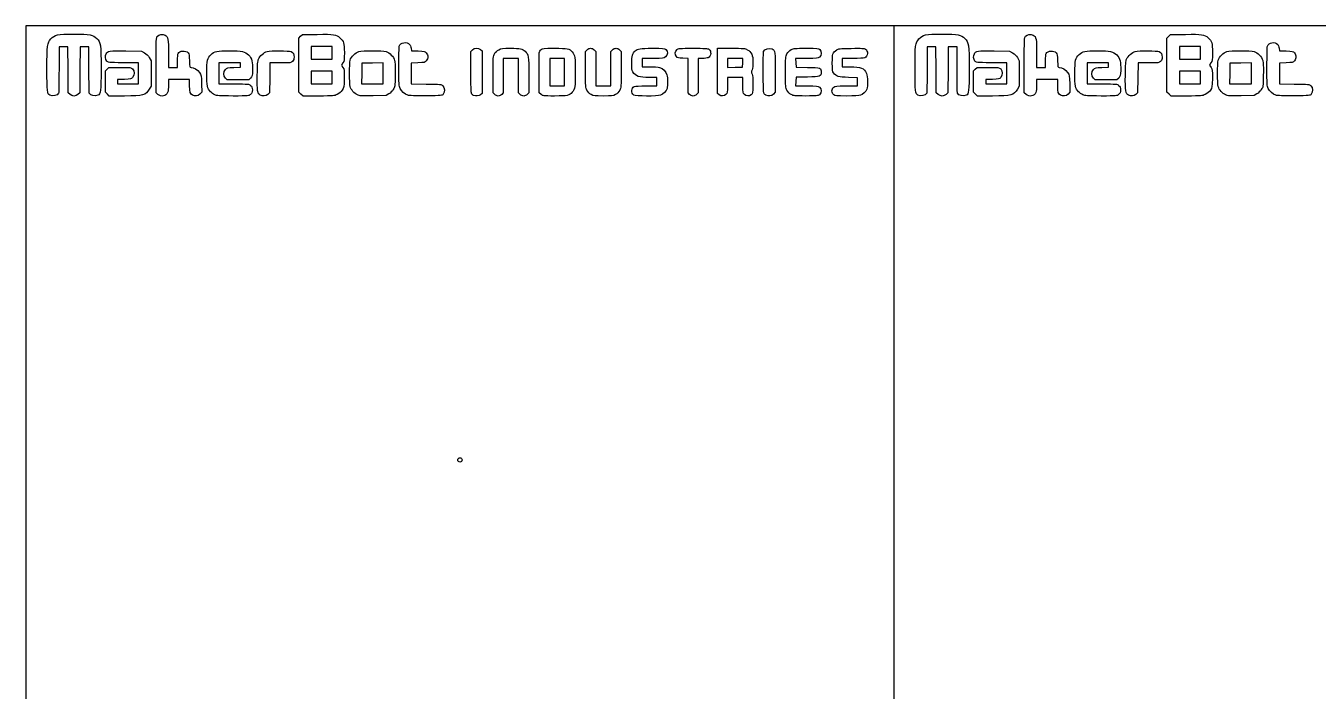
# Model space of a CAD drawing. Header units: millimetres. Extents: x 0 to 600, y 0 to 300.
# Drawn here: x 0 to 148.9, y 223.4 to 300 of the extents above; entities that cross this region are included whole.
import ezdxf

# ---------------------------------------------------------------- set-up
doc = ezdxf.new("R2010")
doc.units = ezdxf.units.MM
doc.layers.get('0').update_dxf_attribs({"linetype": 'CONTINUOUS', "lineweight": 25, "true_color": 0x000000})
doc.layers.add('Text', color=4, linetype='CONTINUOUS', true_color=0x00ffff)

msp = doc.modelspace()

# ---------------------------------------------------------------- linework, layer by layer
for p, q in [((0, 300), (0, 200)), ((600, 300), (0, 300)), ((100, 300), (100, 200))]:
    msp.add_line(p, q)
at = {"layer": 'Text'}
for p, q in [((31.45, 298.59), (31.65, 298.8)), ((31.45, 295.47), (31.45, 298.59)), ((31.65, 298.8), (31.85, 299)), ((31.85, 299), (33.57, 299.02)), ((131.45, 298.59), (131.65, 298.8)), ((131.45, 295.47), (131.45, 298.59)), ((131.65, 298.8), (131.85, 299)), ((131.85, 299), (133.57, 299.02)), ((4.33, 297.57), (3.82, 297.57)), ((3.82, 297.57), (3.82, 294.97)), ((4.84, 297.57), (4.33, 297.57)), ((4.86, 294.92), (4.84, 297.57)), ((6.25, 297.57), (6.23, 294.92)), ((6.76, 297.57), (6.25, 297.57)), ((7.27, 297.57), (6.76, 297.57)), ((7.27, 294.97), (7.27, 297.57)), ((11.53, 297.11), (13.32, 297.09)), ((13.32, 297.09), (13.67, 296.89)), ((14.22, 296.34), (14.42, 295.99)), ((16.44, 296.74), (16.44, 295.22)), ((34.09, 297.64), (32.88, 297.64)), ((32.88, 297.64), (32.88, 296.91)), ((32.88, 296.91), (32.88, 296.17)), ((35.3, 297.64), (34.09, 297.64)), ((35.3, 296.91), (35.3, 297.64)), ((35.3, 296.17), (35.3, 296.91)), ((35.3, 296.91), (35.3, 296.91)), ((44.38, 297.43), (44.42, 297.14)), ((44.42, 297.14), (45.18, 297.12)), ((51.26, 297.06), (51.44, 297.24)), ((51.26, 294.71), (51.26, 297.06)), ((52.39, 297.27), (52.58, 297.12)), ((52.58, 297.12), (52.58, 294.67)), ((55.88, 296.25), (55, 296.25)), ((55, 296.25), (55, 294.26)), ((56.76, 296.25), (55.88, 296.25)), ((56.76, 294.26), (56.76, 296.25)), ((61.2, 296.25), (60.36, 296.25)), ((60.36, 296.25), (60.36, 294.67)), ((62.04, 296.25), (61.2, 296.25)), ((62.04, 294.67), (62.04, 296.25)), ((64.47, 297.06), (64.65, 297.24)), ((64.47, 294.98), (64.47, 297.06)), ((65.46, 297.24), (65.64, 297.06)), ((65.64, 297.06), (65.64, 295.08)), ((67.4, 297.06), (67.58, 297.24)), ((67.4, 295.08), (67.4, 297.06)), ((68.4, 297.24), (68.58, 297.06)), ((68.58, 297.06), (68.58, 294.98)), ((72.24, 296.25), (71, 296.25)), ((71, 296.25), (71, 295.77)), ((76.28, 296.23), (75.69, 296.26)), ((77.93, 296.25), (77.45, 296.25)), ((77.45, 296.25), (77.45, 294.26)), ((79.66, 294.82), (79.66, 297.42)), ((79.66, 297.42), (81.22, 297.42)), ((81.71, 296.25), (80.83, 296.25)), ((80.83, 296.25), (80.83, 295.73)), ((82.6, 296.25), (81.71, 296.25)), ((82.58, 295.75), (82.6, 296.25)), ((89.95, 296.25), (88.67, 296.25)), ((88.67, 296.25), (88.7, 295.75)), ((95.24, 296.25), (94.04, 296.25)), ((94.04, 296.25), (94.04, 295.77)), ((104.33, 297.57), (103.82, 297.57)), ((103.82, 297.57), (103.82, 294.97)), ((104.84, 297.57), (104.33, 297.57)), ((104.86, 294.92), (104.84, 297.57)), ((106.25, 297.57), (106.23, 294.92)), ((106.76, 297.57), (106.25, 297.57)), ((107.27, 297.57), (106.76, 297.57)), ((107.27, 294.97), (107.27, 297.57)), ((111.53, 297.11), (113.32, 297.09)), ((113.32, 297.09), (113.67, 296.89)), ((114.22, 296.34), (114.42, 295.99)), ((116.44, 296.74), (116.44, 295.22)), ((134.09, 297.64), (132.88, 297.64)), ((132.88, 297.64), (132.88, 296.91)), ((132.88, 296.91), (132.88, 296.17)), ((135.3, 297.64), (134.09, 297.64)), ((135.3, 296.91), (135.3, 297.64)), ((135.3, 296.17), (135.3, 296.91)), ((135.3, 296.91), (135.3, 296.91)), ((144.38, 297.43), (144.42, 297.14)), ((144.42, 297.14), (145.18, 297.12)), ((4.88, 292.27), (4.86, 294.92)), ((6.23, 294.92), (6.2, 292.27)), ((9.18, 294.81), (9.37, 295.01)), ((9.18, 293.58), (9.18, 294.81)), ((9.37, 295.01), (9.57, 295.22)), ((9.57, 295.22), (10.84, 295.22)), ((12.99, 295.73), (11.22, 295.75)), ((12.99, 294.52), (12.99, 295.73)), ((14.42, 295.99), (14.42, 294.52)), ((15.01, 292.27), (15.01, 295.46)), ((16.44, 295.22), (16.95, 295.22)), ((16.95, 295.22), (17.47, 295.22)), ((17.47, 295.22), (17.47, 295.96)), ((23.48, 295.73), (22.24, 295.73)), ((22.24, 295.73), (22.24, 294.52)), ((24.73, 295.73), (23.48, 295.73)), ((23.96, 295.21), (24.73, 295.23)), ((24.73, 295.48), (24.73, 295.73)), ((24.73, 295.23), (24.73, 295.48)), ((28.12, 295.73), (28.09, 294)), ((29.33, 295.73), (28.12, 295.73)), ((31.45, 292.35), (31.45, 295.47)), ((32.88, 296.17), (34.09, 296.17)), ((34.09, 294.78), (32.88, 294.78)), ((32.88, 294.78), (32.88, 294.05)), ((34.09, 296.17), (35.3, 296.17)), ((35.3, 294.78), (34.09, 294.78)), ((35.3, 294.05), (35.3, 294.78)), ((36.52, 295.73), (36.36, 295.48)), ((36.36, 295.48), (36.53, 295.22)), ((38.71, 295.7), (38.69, 294.51)), ((39.94, 295.72), (38.71, 295.7)), ((41.17, 295.74), (39.94, 295.72)), ((41.17, 294.53), (41.17, 295.74)), ((45.17, 295.75), (44.4, 295.72)), ((44.4, 295.72), (44.4, 294.52)), ((65.64, 295.08), (65.64, 293.09)), ((67.4, 293.09), (67.4, 295.08)), ((71, 295.77), (71, 295.29)), ((71, 295.29), (71.86, 295.29)), ((76.28, 294.26), (76.28, 296.23)), ((79.66, 292.22), (79.66, 294.82)), ((80.83, 295.73), (80.83, 295.22)), ((80.83, 295.22), (81.69, 295.24)), ((81.69, 295.24), (82.55, 295.26)), ((82.55, 295.26), (82.58, 295.75)), ((82.58, 295.75), (82.58, 295.75)), ((88.7, 295.75), (88.72, 295.26)), ((88.72, 295.26), (90.06, 295.22)), ((94.04, 295.77), (94.04, 295.29)), ((94.04, 295.29), (94.94, 295.29)), ((104.88, 292.27), (104.86, 294.92)), ((106.23, 294.92), (106.2, 292.27)), ((109.18, 294.81), (109.37, 295.01)), ((109.18, 293.58), (109.18, 294.81)), ((109.37, 295.01), (109.57, 295.22)), ((109.57, 295.22), (110.84, 295.22)), ((112.99, 295.73), (111.22, 295.75)), ((112.99, 294.52), (112.99, 295.73)), ((114.42, 295.99), (114.42, 294.52)), ((115.01, 292.27), (115.01, 295.46)), ((116.44, 295.22), (116.95, 295.22)), ((116.95, 295.22), (117.47, 295.22)), ((117.47, 295.22), (117.47, 295.96)), ((123.48, 295.73), (122.24, 295.73)), ((122.24, 295.73), (122.24, 294.52)), ((124.73, 295.73), (123.48, 295.73)), ((123.96, 295.21), (124.73, 295.23)), ((124.73, 295.48), (124.73, 295.73)), ((124.73, 295.23), (124.73, 295.48)), ((128.12, 295.73), (128.09, 294)), ((129.33, 295.73), (128.12, 295.73)), ((131.45, 292.35), (131.45, 295.47)), ((132.88, 296.17), (134.09, 296.17)), ((134.09, 294.78), (132.88, 294.78)), ((132.88, 294.78), (132.88, 294.05)), ((134.09, 296.17), (135.3, 296.17)), ((135.3, 294.78), (134.09, 294.78)), ((135.3, 294.05), (135.3, 294.78)), ((136.52, 295.73), (136.36, 295.48)), ((136.36, 295.48), (136.53, 295.22)), ((138.71, 295.7), (138.69, 294.51)), ((139.94, 295.72), (138.71, 295.7)), ((141.17, 295.74), (139.94, 295.72)), ((141.17, 294.53), (141.17, 295.74)), ((145.17, 295.75), (144.4, 295.72)), ((144.4, 295.72), (144.4, 294.52)), ((9.18, 292.35), (9.18, 293.58)), ((11.35, 293.84), (10.57, 293.81)), ((10.57, 293.81), (10.57, 293.56)), ((10.57, 293.56), (10.57, 293.31)), ((10.57, 293.31), (11.78, 293.31)), ((11.78, 293.31), (12.99, 293.31)), ((12.99, 293.31), (12.99, 294.52)), ((14.42, 294.52), (14.42, 293.06)), ((17.65, 293.83), (16.44, 293.83)), ((16.44, 293.83), (16.44, 293.2)), ((18.86, 293.83), (17.65, 293.83)), ((18.86, 293.13), (18.86, 293.83)), ((20.25, 293.34), (20.27, 292.36)), ((22.24, 294.52), (22.24, 293.31)), ((22.24, 293.31), (23.96, 293.31)), ((23.19, 293.79), (23, 293.98)), ((24.44, 293.79), (23.19, 293.79)), ((25.68, 293.79), (24.44, 293.79)), ((25.89, 293.99), (25.68, 293.79)), ((28.09, 294), (28.07, 292.27)), ((32.88, 294.05), (32.88, 293.31)), ((32.88, 293.31), (34.09, 293.31)), ((34.09, 293.31), (35.3, 293.31)), ((35.3, 293.31), (35.3, 294.05)), ((35.3, 294.05), (35.3, 294.05)), ((38.69, 294.51), (38.67, 293.31)), ((38.67, 293.31), (39.92, 293.31)), ((39.92, 293.31), (41.17, 293.31)), ((41.17, 293.31), (41.17, 294.53)), ((41.17, 294.53), (41.17, 294.53)), ((44.4, 294.52), (44.4, 293.32)), ((44.4, 293.32), (46.12, 293.3)), ((52.58, 294.67), (52.58, 292.22)), ((53.83, 292.28), (53.83, 294.39)), ((55, 294.26), (55, 292.28)), ((56.76, 292.28), (56.76, 294.26)), ((57.94, 294.34), (57.94, 292.28)), ((59.15, 292.27), (59.12, 294.46)), ((60.36, 294.67), (60.36, 293.09)), ((62.04, 293.09), (62.04, 294.67)), ((62.04, 294.67), (62.04, 294.67)), ((72.68, 294.05), (71.86, 294.05)), ((72.68, 293.57), (72.68, 294.05)), ((72.68, 293.09), (72.68, 293.57)), ((76.28, 292.28), (76.28, 294.26)), ((77.45, 294.26), (77.45, 292.28)), ((81.71, 294.05), (80.83, 294.05)), ((80.83, 294.05), (80.83, 293.16)), ((82.59, 294.05), (81.71, 294.05)), ((82.59, 293.16), (82.59, 294.05)), ((86.33, 294.62), (86.33, 292.35)), ((88.7, 293.59), (88.67, 293.09)), ((88.72, 294.08), (88.7, 293.59)), ((90.03, 294.1), (88.72, 294.08)), ((95.8, 294.03), (94.75, 294.06)), ((95.8, 293.56), (95.8, 294.03)), ((95.8, 293.09), (95.8, 293.56)), ((109.18, 292.35), (109.18, 293.58)), ((111.35, 293.84), (110.57, 293.81)), ((110.57, 293.81), (110.57, 293.56)), ((110.57, 293.56), (110.57, 293.31)), ((110.57, 293.31), (111.78, 293.31)), ((111.78, 293.31), (112.99, 293.31)), ((112.99, 293.31), (112.99, 294.52)), ((114.42, 294.52), (114.42, 293.06)), ((117.65, 293.83), (116.44, 293.83)), ((116.44, 293.83), (116.44, 293.2)), ((118.86, 293.83), (117.65, 293.83)), ((118.86, 293.13), (118.86, 293.83)), ((120.25, 293.34), (120.27, 292.36)), ((122.24, 294.52), (122.24, 293.31)), ((122.24, 293.31), (123.96, 293.31)), ((123.19, 293.79), (123, 293.98)), ((124.44, 293.79), (123.19, 293.79)), ((125.68, 293.79), (124.44, 293.79)), ((125.89, 293.99), (125.68, 293.79)), ((128.09, 294), (128.07, 292.27)), ((132.88, 294.05), (132.88, 293.31)), ((132.88, 293.31), (134.09, 293.31)), ((134.09, 293.31), (135.3, 293.31)), ((135.3, 293.31), (135.3, 294.05)), ((135.3, 294.05), (135.3, 294.05)), ((138.69, 294.51), (138.67, 293.31)), ((138.67, 293.31), (139.92, 293.31)), ((139.92, 293.31), (141.17, 293.31)), ((141.17, 293.31), (141.17, 294.53)), ((141.17, 294.53), (141.17, 294.53)), ((144.4, 294.52), (144.4, 293.32)), ((144.4, 293.32), (146.12, 293.3)), ((2.77, 292), (2.77, 292)), ((5.09, 292.1), (4.88, 292.27)), ((6.2, 292.27), (6, 292.1)), ((9.39, 292.13), (9.18, 292.35)), ((9.61, 291.92), (9.39, 292.13)), ((9.39, 292.13), (9.39, 292.13)), ((11.36, 291.92), (9.61, 291.92)), ((14.42, 293.06), (14.22, 292.71)), ((15.22, 292.1), (15.01, 292.27)), ((15.22, 292.1), (15.22, 292.1)), ((20.27, 292.36), (20.05, 292.14)), ((21.76, 292.06), (21.76, 292.06)), ((27.01, 292.01), (27.01, 292.01)), ((28.07, 292.27), (27.87, 292.1)), ((31.69, 292.13), (31.45, 292.35)), ((31.93, 291.92), (31.69, 292.13)), ((31.69, 292.13), (31.69, 292.13)), ((33.71, 291.92), (31.93, 291.92)), ((38.2, 292.05), (38.2, 292.05)), ((41.51, 291.96), (40, 291.94)), ((41.82, 292.16), (41.51, 291.96)), ((43.99, 292.01), (43.99, 292.01)), ((51.57, 291.99), (51.57, 291.99)), ((52.58, 292.22), (52.39, 292.07)), ((54.01, 292.1), (53.83, 292.28)), ((54.01, 292.1), (54.01, 292.1)), ((55, 292.28), (54.82, 292.1)), ((56.94, 292.1), (56.76, 292.28)), ((57.94, 292.28), (57.76, 292.1)), ((59.35, 292.1), (59.15, 292.27)), ((59.35, 292.1), (59.35, 292.1)), ((60.36, 293.09), (61.2, 293.09)), ((61.2, 293.09), (62.04, 293.09)), ((65.12, 292.09), (65.12, 292.09)), ((65.64, 293.09), (66.52, 293.09)), ((66.52, 293.09), (67.4, 293.09)), ((70.02, 292.01), (70.02, 292.01)), ((71.48, 293.09), (72.68, 293.09)), ((76.46, 292.1), (76.28, 292.28)), ((76.46, 292.1), (76.46, 292.1)), ((77.45, 292.28), (77.27, 292.1)), ((79.85, 292.07), (79.66, 292.22)), ((79.85, 292.07), (79.85, 292.07)), ((85.26, 292), (85.26, 292)), ((86.33, 292.35), (86.12, 292.13)), ((88.16, 292.09), (88.16, 292.09)), ((88.67, 293.09), (89.95, 293.09)), ((93.06, 292.07), (93.06, 292.07)), ((94.52, 293.09), (95.8, 293.09)), ((102.77, 292), (102.77, 292)), ((105.09, 292.1), (104.88, 292.27)), ((106.2, 292.27), (106, 292.1)), ((109.39, 292.13), (109.18, 292.35)), ((109.61, 291.92), (109.39, 292.13)), ((109.39, 292.13), (109.39, 292.13)), ((111.36, 291.92), (109.61, 291.92)), ((114.42, 293.06), (114.22, 292.71)), ((115.22, 292.1), (115.01, 292.27)), ((115.22, 292.1), (115.22, 292.1)), ((120.27, 292.36), (120.05, 292.14)), ((121.76, 292.06), (121.76, 292.06)), ((127.01, 292.01), (127.01, 292.01)), ((128.07, 292.27), (127.87, 292.1)), ((131.69, 292.13), (131.45, 292.35)), ((131.93, 291.92), (131.69, 292.13)), ((131.69, 292.13), (131.69, 292.13)), ((133.71, 291.92), (131.93, 291.92)), ((138.2, 292.05), (138.2, 292.05)), ((141.51, 291.96), (140, 291.94)), ((141.82, 292.16), (141.51, 291.96)), ((143.99, 292.01), (143.99, 292.01))]:
    msp.add_line(p, q, dxfattribs=at)
msp.add_circle((50, 250), 0.25, dxfattribs=at)
for points in [[(2.43, 294.99), (2.43, 297.8), (2.46, 298.03), (2.88, 298.5)], [(2.88, 298.5), (3.33, 298.98), (3.6, 299.04), (5.55, 299.04)], [(5.55, 299.04), (7.42, 299.04), (7.72, 298.98), (8.16, 298.55)], [(8.16, 298.55), (8.64, 298.08), (8.66, 297.89), (8.66, 295.06)], [(15.01, 295.46), (15.01, 298.49), (15.02, 298.66), (15.15, 298.81)], [(15.15, 298.81), (15.34, 299.02), (15.74, 299.08), (16.04, 298.94)], [(16.04, 298.94), (16.39, 298.77), (16.44, 298.51), (16.44, 296.74)], [(33.57, 299.02), (35.51, 299.05), (35.75, 299.01), (36.18, 298.63)], [(36.18, 298.63), (36.63, 298.22), (36.69, 298.01), (36.69, 296.93)], [(43.02, 297.66), (43.14, 298.08), (43.9, 298.21), (44.21, 297.87)], [(44.21, 297.87), (44.28, 297.79), (44.35, 297.6), (44.38, 297.43)], [(102.43, 294.99), (102.43, 297.8), (102.46, 298.03), (102.88, 298.5)], [(102.88, 298.5), (103.33, 298.98), (103.6, 299.04), (105.55, 299.04)], [(105.55, 299.04), (107.42, 299.04), (107.72, 298.98), (108.16, 298.55)], [(108.16, 298.55), (108.64, 298.08), (108.66, 297.89), (108.66, 295.06)], [(115.01, 295.46), (115.01, 298.49), (115.02, 298.66), (115.15, 298.81)], [(115.15, 298.81), (115.34, 299.02), (115.74, 299.08), (116.04, 298.94)], [(116.04, 298.94), (116.39, 298.77), (116.44, 298.51), (116.44, 296.74)], [(133.57, 299.02), (135.51, 299.05), (135.75, 299.01), (136.18, 298.63)], [(136.18, 298.63), (136.63, 298.22), (136.69, 298.01), (136.69, 296.93)], [(143.02, 297.66), (143.14, 298.08), (143.9, 298.21), (144.21, 297.87)], [(144.21, 297.87), (144.28, 297.79), (144.35, 297.6), (144.38, 297.43)], [(9.32, 295.94), (9.16, 296.14), (9.13, 296.52), (9.26, 296.79)], [(9.26, 296.79), (9.41, 297.11), (9.61, 297.14), (11.53, 297.11)], [(13.67, 296.89), (13.89, 296.76), (14.09, 296.56), (14.22, 296.34)], [(17.47, 295.96), (17.47, 296.37), (17.5, 296.76), (17.54, 296.83)], [(17.54, 296.83), (17.72, 297.16), (18.41, 297.2), (18.69, 296.9)], [(18.69, 296.9), (18.8, 296.77), (18.83, 296.61), (18.85, 295.98)], [(20.84, 294.54), (20.85, 296.06), (20.9, 296.3), (21.33, 296.7)], [(21.33, 296.7), (21.71, 297.06), (22.06, 297.13), (23.42, 297.13)], [(23.42, 297.13), (24.94, 297.13), (25.24, 297.06), (25.66, 296.65)], [(25.66, 296.65), (26.04, 296.26), (26.15, 295.83), (26.12, 294.87)], [(26.8, 296.17), (26.95, 296.52), (27.44, 296.95), (27.79, 297.05)], [(27.79, 297.05), (28.18, 297.16), (30.35, 297.15), (30.55, 297.04)], [(30.55, 297.04), (30.81, 296.91), (30.89, 296.75), (30.89, 296.41)], [(30.89, 296.41), (30.9, 296.17), (30.85, 296.05), (30.72, 295.91)], [(36.69, 296.93), (36.69, 296.06), (36.68, 295.95), (36.52, 295.73)], [(37.36, 296.05), (37.46, 296.42), (37.96, 296.92), (38.35, 297.04)], [(38.35, 297.04), (38.76, 297.16), (41.08, 297.16), (41.49, 297.04)], [(41.49, 297.04), (41.9, 296.92), (42.36, 296.44), (42.48, 296.02)], [(42.97, 295.29), (42.97, 296.48), (42.99, 297.55), (43.02, 297.66)], [(45.18, 297.12), (45.92, 297.09), (45.96, 297.08), (46.13, 296.89)], [(46.13, 296.89), (46.24, 296.76), (46.31, 296.59), (46.31, 296.43)], [(46.31, 296.43), (46.31, 296.27), (46.24, 296.11), (46.13, 295.98)], [(51.44, 297.24), (51.67, 297.47), (52.11, 297.49), (52.39, 297.27)], [(53.83, 294.39), (53.83, 296.44), (53.83, 296.51), (53.99, 296.79)], [(53.99, 296.79), (54.09, 296.97), (54.28, 297.14), (54.48, 297.25)], [(54.48, 297.25), (54.77, 297.41), (54.9, 297.42), (55.85, 297.42)], [(55.85, 297.42), (56.97, 297.42), (57.19, 297.38), (57.52, 297.07)], [(57.52, 297.07), (57.92, 296.7), (57.94, 296.58), (57.94, 294.34)], [(59.12, 294.46), (59.11, 295.67), (59.12, 296.76), (59.15, 296.89)], [(59.15, 296.89), (59.17, 297.02), (59.26, 297.19), (59.35, 297.28)], [(59.35, 297.28), (59.49, 297.41), (59.61, 297.42), (60.89, 297.42)], [(60.89, 297.42), (62.42, 297.42), (62.62, 297.38), (62.94, 296.99)], [(62.94, 296.99), (63.25, 296.63), (63.29, 296.33), (63.29, 294.67)], [(64.65, 297.24), (64.76, 297.36), (64.91, 297.42), (65.05, 297.42)], [(65.05, 297.42), (65.2, 297.42), (65.35, 297.36), (65.46, 297.24)], [(67.58, 297.24), (67.69, 297.36), (67.85, 297.42), (67.99, 297.42)], [(67.99, 297.42), (68.13, 297.42), (68.28, 297.36), (68.4, 297.24)], [(69.79, 295.73), (69.79, 296.56), (69.86, 296.79), (70.2, 297.11)], [(70.2, 297.11), (70.5, 297.38), (70.74, 297.42), (72.17, 297.42)], [(72.17, 297.42), (73.41, 297.42), (73.57, 297.41), (73.72, 297.28)], [(73.69, 296.42), (73.49, 296.25), (73.44, 296.25), (72.24, 296.25)], [(73.72, 297.28), (73.97, 297.08), (73.95, 296.65), (73.69, 296.42)], [(74.95, 296.46), (74.75, 296.71), (74.77, 297.08), (75.01, 297.27)], [(75.69, 296.26), (75.17, 296.28), (75.07, 296.31), (74.95, 296.46)], [(75.01, 297.27), (75.19, 297.41), (75.29, 297.42), (76.86, 297.42)], [(76.86, 297.42), (78.21, 297.42), (78.55, 297.4), (78.68, 297.31)], [(78.58, 296.33), (78.48, 296.29), (78.19, 296.25), (77.93, 296.25)], [(78.68, 297.31), (79, 297.08), (78.95, 296.5), (78.58, 296.33)], [(81.22, 297.42), (82.71, 297.42), (82.8, 297.41), (83.11, 297.25)], [(83.11, 297.25), (83.59, 297), (83.76, 296.61), (83.76, 295.83)], [(85.02, 292.26), (84.93, 292.45), (84.9, 296.73), (84.99, 297.04)], [(84.99, 297.04), (85.07, 297.35), (85.61, 297.51), (85.99, 297.34)], [(85.99, 297.34), (86.31, 297.19), (86.33, 297.03), (86.33, 294.62)], [(87.51, 294.67), (87.51, 296.36), (87.51, 296.45), (87.67, 296.76)], [(87.67, 296.76), (87.79, 297), (87.93, 297.14), (88.16, 297.26)], [(88.16, 297.26), (88.47, 297.41), (88.59, 297.42), (89.91, 297.42)], [(89.91, 297.42), (91.22, 297.42), (91.33, 297.41), (91.47, 297.28)], [(91.42, 296.4), (91.24, 296.26), (91.13, 296.25), (89.95, 296.25)], [(91.47, 297.28), (91.69, 297.05), (91.67, 296.59), (91.42, 296.4)], [(92.9, 295.73), (92.9, 296.76), (92.94, 296.89), (93.41, 297.23)], [(93.41, 297.23), (93.59, 297.37), (93.73, 297.39), (95.08, 297.41)], [(95.08, 297.41), (96.29, 297.43), (96.57, 297.41), (96.71, 297.32)], [(96.63, 296.33), (96.52, 296.28), (95.99, 296.25), (95.24, 296.25)], [(96.71, 297.32), (97.05, 297.1), (97.01, 296.5), (96.63, 296.33)], [(109.32, 295.94), (109.16, 296.14), (109.13, 296.52), (109.26, 296.79)], [(109.26, 296.79), (109.41, 297.11), (109.61, 297.14), (111.53, 297.11)], [(113.67, 296.89), (113.89, 296.76), (114.09, 296.56), (114.22, 296.34)], [(117.47, 295.96), (117.47, 296.37), (117.5, 296.76), (117.54, 296.83)], [(117.54, 296.83), (117.72, 297.16), (118.41, 297.2), (118.69, 296.9)], [(118.69, 296.9), (118.8, 296.77), (118.83, 296.61), (118.85, 295.98)], [(120.84, 294.54), (120.85, 296.06), (120.9, 296.3), (121.33, 296.7)], [(121.33, 296.7), (121.71, 297.06), (122.06, 297.13), (123.42, 297.13)], [(123.42, 297.13), (124.94, 297.13), (125.24, 297.06), (125.66, 296.65)], [(125.66, 296.65), (126.04, 296.26), (126.15, 295.83), (126.12, 294.87)], [(126.8, 296.17), (126.95, 296.52), (127.44, 296.95), (127.79, 297.05)], [(127.79, 297.05), (128.18, 297.16), (130.35, 297.15), (130.55, 297.04)], [(130.55, 297.04), (130.81, 296.91), (130.89, 296.75), (130.89, 296.41)], [(130.89, 296.41), (130.9, 296.17), (130.85, 296.05), (130.72, 295.91)], [(136.69, 296.93), (136.69, 296.06), (136.68, 295.95), (136.52, 295.73)], [(137.36, 296.05), (137.46, 296.42), (137.96, 296.92), (138.35, 297.04)], [(138.35, 297.04), (138.76, 297.16), (141.08, 297.16), (141.49, 297.04)], [(141.49, 297.04), (141.9, 296.92), (142.36, 296.44), (142.48, 296.02)], [(142.97, 295.29), (142.97, 296.48), (142.99, 297.55), (143.02, 297.66)], [(145.18, 297.12), (145.92, 297.09), (145.96, 297.08), (146.13, 296.89)], [(146.13, 296.89), (146.24, 296.76), (146.31, 296.59), (146.31, 296.43)], [(146.31, 296.43), (146.31, 296.27), (146.24, 296.11), (146.13, 295.98)], [(2.77, 292), (2.46, 292.18), (2.43, 292.44), (2.43, 294.99)], [(3.82, 294.97), (3.82, 293.54), (3.8, 292.32), (3.77, 292.25)], [(7.31, 292.25), (7.29, 292.32), (7.27, 293.54), (7.27, 294.97)], [(8.66, 295.06), (8.66, 292.42), (8.63, 292.17), (8.31, 292)], [(11.22, 295.75), (9.47, 295.77), (9.46, 295.77), (9.32, 295.94)], [(10.84, 295.22), (12.1, 295.22), (12.12, 295.22), (12.3, 295.04)], [(12.3, 295.04), (12.54, 294.79), (12.55, 294.35), (12.3, 294.07)], [(18.85, 295.98), (18.87, 295.26), (18.88, 295.22), (19.03, 295.22)], [(19.03, 295.22), (19.35, 295.22), (19.8, 294.94), (20.01, 294.63)], [(23, 293.98), (22.72, 294.26), (22.72, 294.71), (22.99, 294.98)], [(22.99, 294.98), (23.18, 295.17), (23.24, 295.19), (23.96, 295.21)], [(26.12, 294.87), (26.09, 294.25), (26.07, 294.18), (25.89, 293.99)], [(26.66, 294.3), (26.68, 295.56), (26.71, 295.97), (26.8, 296.17)], [(30.72, 295.91), (30.54, 295.74), (30.51, 295.73), (29.33, 295.73)], [(36.53, 295.22), (36.69, 294.98), (36.7, 294.92), (36.68, 293.93)], [(37.36, 293), (37.26, 293.36), (37.26, 295.69), (37.36, 296.05)], [(42.48, 296.02), (42.55, 295.79), (42.57, 295.27), (42.55, 294.33)], [(43.12, 292.79), (42.97, 293.11), (42.97, 293.24), (42.97, 295.29)], [(46.13, 295.98), (45.96, 295.78), (45.92, 295.77), (45.17, 295.75)], [(64.64, 292.58), (64.47, 292.89), (64.47, 292.95), (64.47, 294.98)], [(68.58, 294.98), (68.58, 292.97), (68.57, 292.89), (68.41, 292.58)], [(69.93, 294.71), (69.81, 294.92), (69.79, 295.09), (69.79, 295.73)], [(71.86, 295.29), (72.33, 295.29), (72.85, 295.26), (73.01, 295.21)], [(73.01, 295.21), (73.38, 295.11), (73.75, 294.74), (73.85, 294.37)], [(83.65, 294.95), (83.55, 294.71), (83.55, 294.66), (83.66, 294.43)], [(83.76, 295.83), (83.76, 295.45), (83.72, 295.12), (83.65, 294.95)], [(90.06, 295.22), (91.57, 295.18), (91.62, 295.16), (91.62, 294.63)], [(93.05, 294.58), (92.92, 294.77), (92.9, 294.89), (92.9, 295.73)], [(94.94, 295.29), (96.19, 295.29), (96.55, 295.14), (96.83, 294.52)], [(102.77, 292), (102.46, 292.18), (102.43, 292.44), (102.43, 294.99)], [(103.82, 294.97), (103.82, 293.54), (103.8, 292.32), (103.77, 292.25)], [(107.31, 292.25), (107.29, 292.32), (107.27, 293.54), (107.27, 294.97)], [(108.66, 295.06), (108.66, 292.42), (108.63, 292.17), (108.31, 292)], [(111.22, 295.75), (109.47, 295.77), (109.46, 295.77), (109.32, 295.94)], [(110.84, 295.22), (112.1, 295.22), (112.12, 295.22), (112.3, 295.04)], [(112.3, 295.04), (112.54, 294.79), (112.55, 294.35), (112.3, 294.07)], [(118.85, 295.98), (118.87, 295.26), (118.88, 295.22), (119.03, 295.22)], [(119.03, 295.22), (119.35, 295.22), (119.8, 294.94), (120.01, 294.63)], [(123, 293.98), (122.72, 294.26), (122.72, 294.71), (122.99, 294.98)], [(122.99, 294.98), (123.18, 295.17), (123.24, 295.19), (123.96, 295.21)], [(126.12, 294.87), (126.09, 294.25), (126.07, 294.18), (125.89, 293.99)], [(126.66, 294.3), (126.68, 295.56), (126.71, 295.97), (126.8, 296.17)], [(130.72, 295.91), (130.54, 295.74), (130.51, 295.73), (129.33, 295.73)], [(136.53, 295.22), (136.69, 294.98), (136.7, 294.92), (136.68, 293.93)], [(137.36, 293), (137.26, 293.36), (137.26, 295.69), (137.36, 296.05)], [(142.48, 296.02), (142.55, 295.79), (142.57, 295.27), (142.55, 294.33)], [(143.12, 292.79), (142.97, 293.11), (142.97, 293.24), (142.97, 295.29)], [(146.13, 295.98), (145.96, 295.78), (145.92, 295.77), (145.17, 295.75)], [(12.3, 294.07), (12.13, 293.87), (12.09, 293.86), (11.35, 293.84)], [(20.01, 294.63), (20.21, 294.33), (20.22, 294.27), (20.25, 293.34)], [(21.27, 292.4), (20.89, 292.81), (20.84, 293.04), (20.84, 294.54)], [(23.96, 293.31), (25.67, 293.31), (25.68, 293.31), (25.88, 293.14)], [(27.01, 292.01), (26.68, 292.18), (26.63, 292.52), (26.66, 294.3)], [(36.68, 293.93), (36.66, 292.93), (36.65, 292.89), (36.45, 292.59)], [(42.55, 294.33), (42.53, 292.99), (42.52, 292.97), (42.32, 292.67)], [(46.12, 293.3), (47.82, 293.28), (47.84, 293.27), (48.02, 293.1)], [(51.34, 292.2), (51.29, 292.3), (51.26, 293.18), (51.26, 294.71)], [(63.29, 294.67), (63.29, 293.01), (63.25, 292.71), (62.94, 292.35)], [(71.86, 294.05), (70.62, 294.05), (70.25, 294.18), (69.93, 294.71)], [(73.85, 294.37), (73.95, 294.01), (73.96, 293.14), (73.86, 292.8)], [(83.66, 294.43), (83.75, 294.23), (83.77, 293.99), (83.75, 293.19)], [(87.68, 292.58), (87.51, 292.88), (87.51, 292.96), (87.51, 294.67)], [(91.62, 294.63), (91.62, 294.16), (91.52, 294.13), (90.03, 294.1)], [(94.75, 294.06), (93.61, 294.09), (93.37, 294.16), (93.05, 294.58)], [(96.83, 294.52), (97, 294.16), (97.02, 293.06), (96.87, 292.71)], [(112.3, 294.07), (112.13, 293.87), (112.09, 293.86), (111.35, 293.84)], [(120.01, 294.63), (120.21, 294.33), (120.22, 294.27), (120.25, 293.34)], [(121.27, 292.4), (120.89, 292.81), (120.84, 293.04), (120.84, 294.54)], [(123.96, 293.31), (125.67, 293.31), (125.68, 293.31), (125.88, 293.14)], [(127.01, 292.01), (126.68, 292.18), (126.63, 292.52), (126.66, 294.3)], [(136.68, 293.93), (136.66, 292.93), (136.65, 292.89), (136.45, 292.59)], [(142.55, 294.33), (142.53, 292.99), (142.52, 292.97), (142.32, 292.67)], [(146.12, 293.3), (147.82, 293.28), (147.84, 293.27), (148.02, 293.1)], [(3.77, 292.25), (3.67, 291.98), (3.06, 291.83), (2.77, 292)], [(6, 292.1), (5.73, 291.86), (5.36, 291.86), (5.09, 292.1)], [(8.31, 292), (8, 291.83), (7.42, 291.98), (7.31, 292.25)], [(14.22, 292.71), (13.79, 291.99), (13.55, 291.92), (11.36, 291.92)], [(16.33, 292.32), (16.16, 291.9), (15.58, 291.78), (15.22, 292.1)], [(16.44, 293.2), (16.44, 292.82), (16.4, 292.47), (16.33, 292.32)], [(19.2, 292), (18.94, 292.12), (18.86, 292.37), (18.86, 293.13)], [(20.05, 292.14), (19.81, 291.9), (19.52, 291.85), (19.2, 292)], [(21.76, 292.06), (21.6, 292.13), (21.38, 292.29), (21.27, 292.4)], [(23.87, 291.92), (22.26, 291.92), (22.02, 291.94), (21.76, 292.06)], [(25.88, 292.1), (25.68, 291.92), (25.68, 291.92), (23.87, 291.92)], [(25.88, 293.14), (26.05, 292.99), (26.09, 292.9), (26.09, 292.62)], [(26.09, 292.62), (26.09, 292.33), (26.05, 292.24), (25.88, 292.1)], [(27.87, 292.1), (27.64, 291.9), (27.3, 291.87), (27.01, 292.01)], [(35.86, 292.1), (35.49, 291.92), (35.47, 291.92), (33.71, 291.92)], [(36.45, 292.59), (36.32, 292.4), (36.1, 292.22), (35.86, 292.1)], [(38.2, 292.05), (37.83, 292.22), (37.46, 292.64), (37.36, 293)], [(40, 291.94), (38.66, 291.92), (38.46, 291.93), (38.2, 292.05)], [(42.32, 292.67), (42.21, 292.5), (41.98, 292.27), (41.82, 292.16)], [(43.99, 292.01), (43.62, 292.14), (43.29, 292.44), (43.12, 292.79)], [(46.07, 291.94), (44.9, 291.93), (44.13, 291.96), (43.99, 292.01)], [(48.07, 292.13), (47.93, 291.96), (47.93, 291.96), (46.07, 291.94)], [(48.02, 293.1), (48.26, 292.87), (48.29, 292.39), (48.07, 292.13)], [(51.57, 291.99), (51.49, 292.03), (51.38, 292.12), (51.34, 292.2)], [(52.39, 292.07), (52.18, 291.91), (51.85, 291.88), (51.57, 291.99)], [(54.41, 291.92), (54.27, 291.92), (54.12, 291.99), (54.01, 292.1)], [(54.82, 292.1), (54.71, 291.99), (54.56, 291.92), (54.41, 291.92)], [(57.35, 291.92), (57.21, 291.92), (57.06, 291.99), (56.94, 292.1)], [(57.76, 292.1), (57.64, 291.99), (57.49, 291.92), (57.35, 291.92)], [(60.91, 291.92), (59.59, 291.92), (59.55, 291.92), (59.35, 292.1)], [(62.94, 292.35), (62.62, 291.96), (62.42, 291.92), (60.91, 291.92)], [(65.12, 292.09), (64.91, 292.2), (64.75, 292.36), (64.64, 292.58)], [(66.52, 291.92), (65.54, 291.92), (65.42, 291.93), (65.12, 292.09)], [(67.92, 292.09), (67.63, 291.93), (67.5, 291.92), (66.52, 291.92)], [(68.41, 292.58), (68.29, 292.35), (68.15, 292.21), (67.92, 292.09)], [(70.02, 292.01), (69.7, 292.26), (69.73, 292.85), (70.09, 293.01)], [(73.1, 292), (72.8, 291.88), (70.18, 291.89), (70.02, 292.01)], [(70.09, 293.01), (70.2, 293.06), (70.73, 293.09), (71.48, 293.09)], [(73.86, 292.8), (73.78, 292.5), (73.41, 292.11), (73.1, 292)], [(76.87, 291.92), (76.72, 291.92), (76.57, 291.99), (76.46, 292.1)], [(77.27, 292.1), (77.16, 291.99), (77.01, 291.92), (76.87, 291.92)], [(80.65, 292.1), (80.43, 291.88), (80.11, 291.86), (79.85, 292.07)], [(80.83, 293.16), (80.83, 292.32), (80.82, 292.27), (80.65, 292.1)], [(82.77, 292.1), (82.6, 292.27), (82.59, 292.32), (82.59, 293.16)], [(83.55, 292.06), (83.31, 291.86), (82.99, 291.88), (82.77, 292.1)], [(83.75, 293.19), (83.73, 292.25), (83.72, 292.19), (83.55, 292.06)], [(85.26, 292), (85.17, 292.05), (85.07, 292.16), (85.02, 292.26)], [(86.12, 292.13), (85.89, 291.9), (85.57, 291.86), (85.26, 292)], [(88.16, 292.09), (87.95, 292.2), (87.79, 292.36), (87.68, 292.58)], [(89.86, 291.92), (88.57, 291.92), (88.46, 291.93), (88.16, 292.09)], [(91.42, 292.07), (91.24, 291.93), (91.13, 291.92), (89.86, 291.92)], [(89.95, 293.09), (91.13, 293.09), (91.24, 293.08), (91.42, 292.94)], [(91.42, 292.94), (91.7, 292.73), (91.7, 292.29), (91.42, 292.07)], [(92.86, 292.51), (92.86, 292.72), (92.91, 292.82), (93.06, 292.94)], [(93.06, 292.07), (92.91, 292.19), (92.86, 292.29), (92.86, 292.51)], [(93.06, 292.94), (93.24, 293.08), (93.35, 293.09), (94.52, 293.09)], [(94.59, 291.92), (93.35, 291.92), (93.24, 291.93), (93.06, 292.07)], [(96.14, 292), (96.02, 291.95), (95.36, 291.92), (94.59, 291.92)], [(96.87, 292.71), (96.75, 292.42), (96.42, 292.1), (96.14, 292)], [(103.77, 292.25), (103.67, 291.98), (103.06, 291.83), (102.77, 292)], [(106, 292.1), (105.73, 291.86), (105.36, 291.86), (105.09, 292.1)], [(108.31, 292), (108, 291.83), (107.42, 291.98), (107.31, 292.25)], [(114.22, 292.71), (113.79, 291.99), (113.55, 291.92), (111.36, 291.92)], [(116.33, 292.32), (116.16, 291.9), (115.58, 291.78), (115.22, 292.1)], [(116.44, 293.2), (116.44, 292.82), (116.4, 292.47), (116.33, 292.32)], [(119.2, 292), (118.94, 292.12), (118.86, 292.37), (118.86, 293.13)], [(120.05, 292.14), (119.81, 291.9), (119.52, 291.85), (119.2, 292)], [(121.76, 292.06), (121.6, 292.13), (121.38, 292.29), (121.27, 292.4)], [(123.87, 291.92), (122.26, 291.92), (122.02, 291.94), (121.76, 292.06)], [(125.88, 292.1), (125.68, 291.92), (125.68, 291.92), (123.87, 291.92)], [(125.88, 293.14), (126.05, 292.99), (126.09, 292.9), (126.09, 292.62)], [(126.09, 292.62), (126.09, 292.33), (126.05, 292.24), (125.88, 292.1)], [(127.87, 292.1), (127.64, 291.9), (127.3, 291.87), (127.01, 292.01)], [(135.86, 292.1), (135.49, 291.92), (135.47, 291.92), (133.71, 291.92)], [(136.45, 292.59), (136.32, 292.4), (136.1, 292.22), (135.86, 292.1)], [(138.2, 292.05), (137.83, 292.22), (137.46, 292.64), (137.36, 293)], [(140, 291.94), (138.66, 291.92), (138.46, 291.93), (138.2, 292.05)], [(142.32, 292.67), (142.21, 292.5), (141.98, 292.27), (141.82, 292.16)], [(143.99, 292.01), (143.62, 292.14), (143.29, 292.44), (143.12, 292.79)], [(146.07, 291.94), (144.9, 291.93), (144.13, 291.96), (143.99, 292.01)], [(148.07, 292.13), (147.93, 291.96), (147.93, 291.96), (146.07, 291.94)], [(148.02, 293.1), (148.26, 292.87), (148.29, 292.39), (148.07, 292.13)]]:
    msp.add_open_spline(points, degree=3, dxfattribs=at)

doc.saveas('drawing.dxf')
